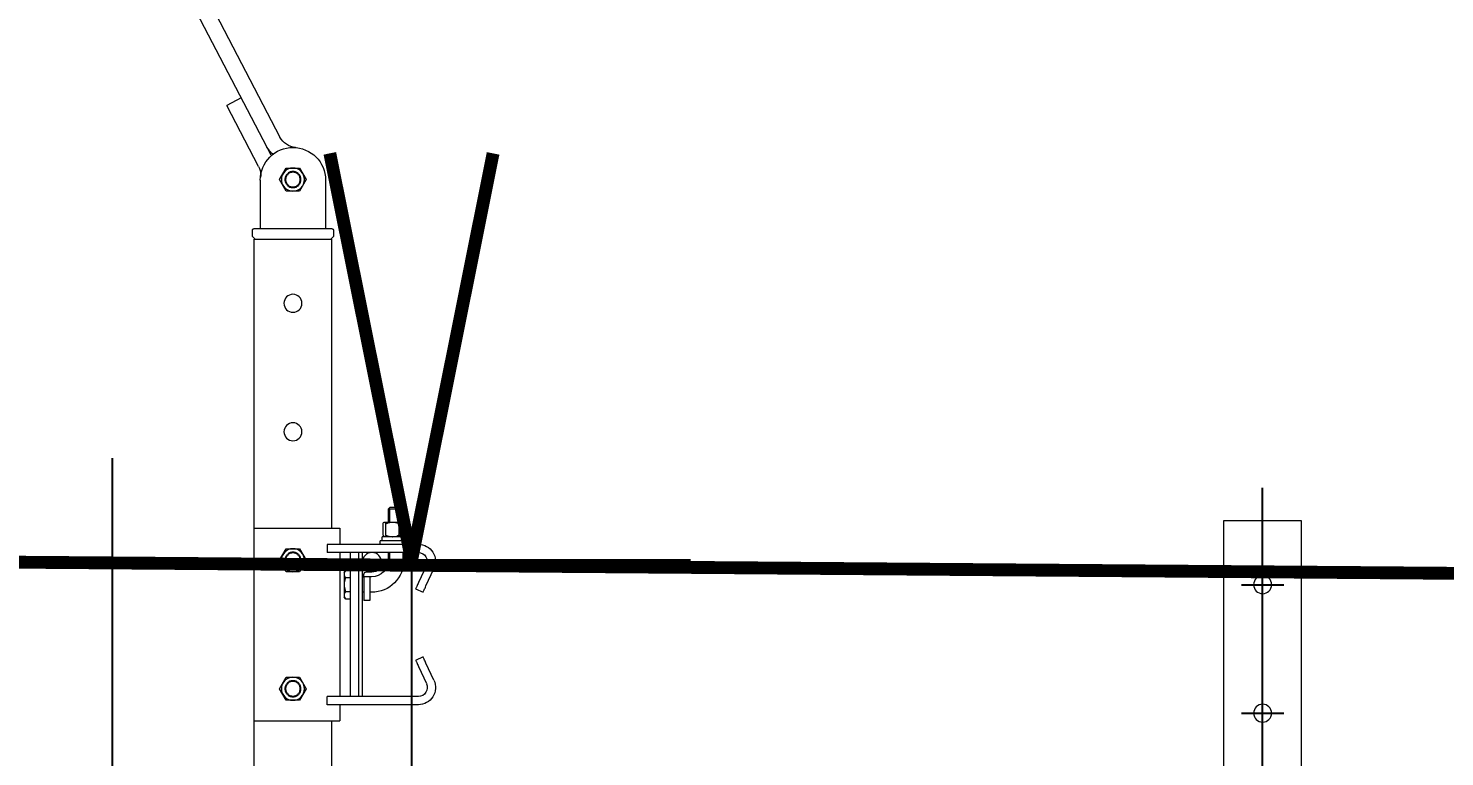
# Model space of a CAD drawing. Header units: millimetres. Extents: x -37020 to 35906, y -101 to 52234.
# Drawn here: x -51.77 to -50.667, y 322.052 to 322.619 of the extents above; entities that cross this region are included whole.
import ezdxf

# ---------------------------------------------------------------- set-up
doc = ezdxf.new("R2010")
doc.units = ezdxf.units.MM
doc.header["$PDMODE"] = 35
doc.header["$PDSIZE"] = 1
doc.linetypes.add('CENTER', pattern=[50.8, 31.75, -6.35, 6.35, -6.35])
doc.linetypes.add('HIDDEN', pattern=[9.525, 6.35, -3.175])
doc.layers.add('Catenaria', color=2, linetype='Continuous')
doc.styles.add('Romans', font='romans.shx', dxfattribs={"width": 0.8})
doc.styles.get("Standard").update_dxf_attribs({"font": 'arial.ttf'})
doc.dimstyles.get("Standard").update_dxf_attribs({"dimtxt": 0.18, "dimasz": 0.18, "dimexe": 0.18, "dimexo": 0.0625, "dimgap": 0.09, "dimtad": 0, "dimtih": 1, "dimtoh": 1, "dimdec": 4, "dimzin": 0, "dimdsep": 46, "dimtxsty": 'Standard', "dimcen": 0.09, "dimadec": 0, "dimazin": 0, "dimtfac": 1, "dimtdec": 4, "dimtofl": 0, "dimtmove": 0, "dimatfit": 3, "dimfxl": 1, "dimtolj": 1, "dimtzin": 0, "dimarcsym": 0})

# ---------------------------------------------------------------- blocks, each defined once
blk = doc.blocks.new('ménsula móvil OUT G 3.2m')
at = {"color": 251, "linetype": 'Continuous', "lineweight": 15}
for p, q in [((2783.3, 97.8), (2770, 104)), ((2772.6, 109.7), (2786, 103.5)), ((2786, 103.5), (2786.8, 103.2)), ((2786.8, 103.2), (2787.6, 102.8)), ((2787.6, 102.8), (2788.3, 102.4)), ((2790.8, 101.3), (2788.1, 95.5)), ((2788.3, 102.4), (2789, 102.1)), ((2789, 102.1), (2789.6, 101.8)), ((2789.6, 101.8), (2790.1, 101.6)), ((2790.1, 101.6), (2790.5, 101.4)), ((2790.5, 101.4), (2790.7, 101.3)), ((2790.7, 101.3), (2790.8, 101.3)), ((2843.9, 95.5), (2841.2, 101.3)), ((2841.2, 101.3), (2841.3, 101.3)), ((2841.3, 101.3), (2841.5, 101.4)), ((2841.5, 101.4), (2841.9, 101.6)), ((2841.9, 101.6), (2842.4, 101.8)), ((2842.4, 101.8), (2843, 102.1)), ((2843, 102.1), (2843.7, 102.4)), ((2843.7, 102.4), (2844.4, 102.8)), ((2844.4, 102.8), (2845.2, 103.2)), ((2845.2, 103.2), (2846, 103.5)), ((2846, 103.5), (2859.4, 109.7)), ((2862, 104), (2848.7, 97.8)), ((2753.6, 97.6), (2753.6, 26.7)), ((2760, 97.6), (2760, 26.7)), ((2784.1, 97.4), (2783.3, 97.8)), ((2784.9, 97), (2784.1, 97.4)), ((2785.7, 96.7), (2784.9, 97)), ((2786.4, 96.3), (2785.7, 96.7)), ((2786.9, 96.1), (2786.4, 96.3)), ((2787.4, 95.8), (2786.9, 96.1)), ((2787.8, 95.7), (2787.4, 95.8)), ((2788, 95.6), (2787.8, 95.7)), ((2788.1, 95.5), (2788, 95.6)), ((2844, 95.6), (2843.9, 95.5)), ((2844.2, 95.7), (2844, 95.6)), ((2844.6, 95.8), (2844.2, 95.7)), ((2845.1, 96.1), (2844.6, 95.8)), ((2845.6, 96.3), (2845.1, 96.1)), ((2846.3, 96.7), (2845.6, 96.3)), ((2847.1, 97), (2846.3, 96.7)), ((2847.9, 97.4), (2847.1, 97)), ((2848.7, 97.8), (2847.9, 97.4)), ((2872, 97.6), (2872, 26.7)), ((2878.4, 97.6), (2878.4, 26.7)), ((2881.2, 93.2), (2878.4, 93.2)), ((2881.2, 93.2), (2881.2, 67.8)), ((2884.3, 91.5), (2881.2, 91.5)), ((2884.3, 89), (2881.2, 89)), ((2884.3, 91.5), (2884.3, 89)), ((2884.5, 90.3), (2884.3, 90)), ((2884.3, 87.8), (2884.3, 89)), ((2885.6, 90.9), (2894.4, 90.9)), ((2895.7, 90), (2895.5, 90.3)), ((2895.7, 86.8), (2895.7, 90)), ((2872, 86.5), (2866.4, 86.5)), ((2866.4, 86.5), (2866.4, 74.5)), ((2872, 85.5), (2866.4, 85.5)), ((2884.3, 87.7), (2881.2, 87.7)), ((2884.3, 87.7), (2884.3, 69.5)), ((2885.6, 82.7), (2894.4, 82.7)), ((2895.7, 77.5), (2895.7, 86.8)), ((2906.1, 86.5), (2895.7, 86.5)), ((2906.1, 85.5), (2895.7, 85.5)), ((2895.7, 71.2), (2895.7, 77.5)), ((2907.1, 85.5), (2906.1, 86.5)), ((2906.1, 74.5), (2906.1, 86.5)), ((2907.1, 85.5), (2907.1, 75.5)), ((2866.4, 75.5), (2872, 75.5)), ((2866.4, 74.5), (2872, 74.5)), ((2866.4, 72.4), (2866.4, 74.5)), ((2878.4, 67.8), (2881.2, 67.8)), ((2881.2, 69.5), (2884.3, 69.5)), ((2884.3, 71), (2884.5, 70.7)), ((2885.6, 72.3), (2894.4, 72.3)), ((2885.6, 70.1), (2894.4, 70.1)), ((2895.5, 70.7), (2895.7, 71)), ((2895.7, 75.5), (2906.1, 75.5)), ((2895.7, 74.5), (2906.1, 74.5)), ((2895.7, 71), (2895.7, 71.2)), ((2906.1, 74.5), (2907.1, 75.5)), ((2834.6, 59.9), (2834.6, 55.2)), ((2853.1, 59.9), (2834.6, 59.9)), ((2853.1, 55.2), (2834.6, 55.2)), ((2841.1, 61.2), (2841.1, 59.9)), ((2841.1, 55.2), (2841.1, 54)), ((2853.1, 61.2), (2853.1, 55.2)), ((2853.1, 59.9), (2853.1, 55.2)), ((2853.1, 54), (2853.1, 55.2)), ((2853.1, 55.2), (2855, 55.2)), ((2857, 61.2), (2857, 61.5)), ((2857, 57.2), (2857, 61.2)), ((2872, 54), (2760, 54)), ((2872, 51), (2760, 51)), ((2760, 44.8), (2872, 44.8)), ((2836.1, 40.8), (2836.1, 44.8)), ((2841.6, 40.8), (2841.6, 44.8)), ((2852.6, 40.8), (2852.6, 44.8)), ((2858.1, 40.8), (2858.1, 44.8)), ((2753.6, 36.5), (2741, 36.5)), ((2741, -30), (2741, 36.5)), ((2872, 36.5), (2760, 36.5)), ((2836.1, 40.8), (2837.6, 39.9)), ((2838.9, 39.9), (2837.6, 39.9)), ((2847.1, 39.9), (2838.9, 39.9)), ((2855.3, 39.9), (2847.1, 39.9)), ((2856.6, 39.9), (2855.3, 39.9)), ((2856.6, 39.9), (2858.1, 40.8)), ((2891, 36.5), (2878.4, 36.5)), ((2891, -30), (2891, 36.5)), ((2741, 30.1), (1723.7, 30.1)), ((2753.6, 26.7), (2760, 26.7)), ((2878.4, 26.7), (2872, 26.7)), ((3116, 30.1), (2891, 30.1)), ((3118, 31.5), (3116, 29.5)), ((3116, -30.2), (3116, 30.1)), ((3123, 31.5), (3118, 31.5)), ((3124, 30.5), (3124, -30.5)), ((3161.9, 25.4), (3124, 25.4)), ((2766, 10.4), (2757, 5.2)), ((2757, 5.2), (2757, -5.2)), ((2775, 5.2), (2766, 10.4)), ((2775, -5.2), (2775, 5.2)), ((2866, 10.4), (2857, 5.2)), ((2857, 5.2), (2857, -5.2)), ((2875, 5.2), (2866, 10.4)), ((2875, -5.2), (2875, 5.2)), ((3162.3, 10.4), (3153.3, 5.2)), ((3153.3, 5.2), (3153.3, -5.2)), ((3171.3, 5.2), (3162.3, 10.4)), ((3171.3, -5.2), (3171.3, 5.2)), ((2757, -5.2), (2766, -10.4)), ((2766, -10.4), (2775, -5.2)), ((2857, -5.2), (2866, -10.4)), ((2866, -10.4), (2875, -5.2)), ((3153.3, -5.2), (3162.3, -10.4)), ((3162.3, -10.4), (3171.3, -5.2)), ((4077.4, -469.7), (3195.4, -10.1)), ((3181.2, -17), (4060.3, -475.1)), ((1832.5, -30.2), (3116, -30.2)), ((3116, -29.5), (3118, -31.5)), ((3118, -31.5), (3123, -31.5)), ((3161.9, -25.4), (3124, -25.4)), ((3172.4, -26.8), (3220, -51.6)), ((3225.8, -40.3), (3220, -51.6))]:
    blk.add_line(p, q, dxfattribs=at)
for centre, radius in [((2864.5, 61.5), 7.5), ((2766, 0), 9), ((2866, 0), 9), ((2966, 0), 7), ((3066, 0), 7), ((3162.3, 0), 9)]:
    blk.add_circle(centre, radius, dxfattribs=at)
at = {"color": 251, "linetype": 'HIDDEN'}
for centre in [(2766, 0), (2866, 0), (3162.3, 0)]:
    blk.add_circle(centre, 6, dxfattribs=at)
at = {"color": 251, "linetype": 'Continuous', "lineweight": 15}
for centre, radius, start, end in [((2767, 97.6), 13.4, 65, 180), ((2865, 97.6), 13.4, 0, 115), ((2767, 97.6), 7, 65, 180), ((2865, 97.6), 7, 0, 115), ((2866.4, 61.2), 25.3, 90, 180), ((2866.4, 61.2), 13.3, 90, 180), ((2866.4, 61.2), 9.39, 100.1106, 179.128), ((2864.4, 72.4), 2, 280.1131, 0), ((2855, 57.2), 2, 270, 0), ((3123, 30.5), 1, 0, 90), ((3161.9, 0), 25.4, 0, 90), ((3202.3, 3.2), 15, 184.554, 242.4766), ((3161.9, 0), 25.4, 270, 0), ((3202.3, 3.2), 27.7, 223.2796, 242.4766), ((3123, -30.5), 1, 270, 0), ((3165.5, -40.1), 15, 88.4421, 94.5933), ((3165.5, -40.1), 15, 62.4766, 87.3855)]:
    blk.add_arc(centre, radius, start, end, dxfattribs=at)
for points, knots in [([(2884.3, 86.8), (2884.4, 87.4), (2884.5, 88.6), (2885, 89.9), (2885.5, 90.7), (2885.6, 90.9)], [0, 0, 0, 0, 0.406293, 0.82727, 1, 1, 1, 1]), ([(2885.6, 90.9), (2885.2, 90.8), (2884.7, 90.5), (2884.6, 90.3), (2884.6, 90.2)], [0, 0, 0, 0, 0.7373052, 1, 1, 1, 1]), ([(2895.7, 86.8), (2895.7, 87.4), (2895.6, 88.6), (2895, 89.9), (2894.6, 90.7), (2894.4, 90.9)], [0, 0, 0, 0, 0.406293, 0.82727, 1, 1, 1, 1]), ([(2894.4, 90.9), (2894.8, 90.8), (2895.3, 90.5), (2895.4, 90.3), (2895.5, 90.2)], [0, 0, 0, 0, 0.7373052, 1, 1, 1, 1]), ([(2885.6, 82.7), (2885.3, 83.3), (2884.6, 84.6), (2884.3, 86.1), (2884.3, 86.8), (2884.3, 86.8)], [0, 0, 0, 0, 0.484341, 0.986326, 1, 1, 1, 1]), ([(2884.3, 77.5), (2884.3, 77.6), (2884.3, 78.4), (2884.5, 79.8), (2885.1, 81.4), (2885.5, 82.4), (2885.6, 82.7)], [0, 0, 0, 0, 0.066532, 0.435282, 0.81455, 1, 1, 1, 1]), ([(2885.6, 72.3), (2885.4, 72.7), (2885, 73.7), (2884.4, 75.5), (2884.4, 76.8), (2884.3, 77.5)], [0, 0, 0, 0, 0.26546, 0.628076, 1, 1, 1, 1]), ([(2894.4, 82.7), (2894.8, 83.3), (2895.4, 84.6), (2895.7, 86.1), (2895.7, 86.8), (2895.7, 86.8)], [0, 0, 0, 0, 0.484341, 0.986326, 1, 1, 1, 1]), ([(2895.7, 77.5), (2895.7, 77.6), (2895.7, 78.4), (2895.5, 79.8), (2895, 81.4), (2894.6, 82.4), (2894.4, 82.7)], [0, 0, 0, 0, 0.066532, 0.435282, 0.814551, 1, 1, 1, 1]), ([(2894.4, 72.3), (2894.6, 72.7), (2895.1, 73.7), (2895.6, 75.5), (2895.7, 76.8), (2895.7, 77.5)], [0, 0, 0, 0, 0.26546, 0.628076, 1, 1, 1, 1]), ([(2884.3, 71.2), (2884.4, 71.3), (2884.5, 71.6), (2885, 72), (2885.5, 72.2), (2885.6, 72.3)], [0, 0, 0, 0, 0.406292, 0.82727, 1, 1, 1, 1]), ([(2885.6, 70.1), (2885.2, 70.2), (2884.7, 70.5), (2884.6, 70.7), (2884.6, 70.8)], [0, 0, 0, 0, 0.737305, 1, 1, 1, 1]), ([(2895.7, 71.2), (2895.7, 71.3), (2895.6, 71.6), (2895, 72), (2894.6, 72.2), (2894.4, 72.3)], [0, 0, 0, 0, 0.406292, 0.82727, 1, 1, 1, 1]), ([(2894.4, 70.1), (2894.8, 70.2), (2895.4, 70.6), (2895.7, 71), (2895.7, 71.2), (2895.7, 71.2)], [0, 0, 0, 0, 0.484341, 0.986326, 1, 1, 1, 1]), ([(2838.9, 39.9), (2838.8, 39.9), (2838.3, 39.9), (2837.4, 40.1), (2836.5, 40.5), (2836.1, 40.8)], [0, 0, 0, 0, 0.070092, 0.530785, 1, 1, 1, 1]), ([(2841.6, 40.8), (2841.2, 40.5), (2840.3, 40), (2839.3, 39.9), (2838.9, 39.9)], [0, 0, 0, 0, 0.495458, 1, 1, 1, 1]), ([(2847.1, 39.9), (2845.6, 40), (2843.7, 40.2), (2842, 40.7), (2841.6, 40.8)], [0, 0, 0, 0, 0.805745, 1, 1, 1, 1]), ([(2852.6, 40.8), (2851.2, 40.4), (2849.4, 40), (2847.5, 39.9), (2847.1, 39.9)], [0, 0, 0, 0, 0.781278, 1, 1, 1, 1]), ([(2855.3, 39.9), (2855.3, 39.9), (2854.8, 39.9), (2853.8, 40.1), (2853, 40.5), (2852.6, 40.8)], [0, 0, 0, 0, 0.070092, 0.5307855, 1, 1, 1, 1]), ([(2858.1, 40.8), (2857.6, 40.5), (2856.7, 40), (2855.8, 39.9), (2855.3, 39.9)], [0, 0, 0, 0, 0.495458, 1, 1, 1, 1])]:
    blk.add_open_spline(points, degree=3, knots=knots, dxfattribs=at)
blk = doc.blocks.new('*D241')
at = {"layer": 'Catenaria', "color": 8, "linetype": 'Continuous', "lineweight": -2, "transparency": 16777216}
for p, q in [((-51.7044, 322.0339), (-51.7044, 322.2839)), ((-51.7044, 319.233), (-51.7044, 321.7839)), ((-51.7044, 319.233), (-51.7044, 317.8735)), ((-51.7044, 318.983), (-51.7044, 318.733))]:
    blk.add_line(p, q, dxfattribs=at)
at = {"layer": 'Catenaria', "color": 1, "linetype": 'Continuous', "lineweight": -2, "transparency": 16777216}
for p, q in [((-51.6085, 321.7839), (-51.6044, 321.7839)), ((-51.872, 319.233), (-51.6044, 319.233))]:
    blk.add_line(p, q, dxfattribs=at)
at = {"layer": 'Catenaria', "color": 8, "transparency": 16777216}
for points in [[(-51.7461, 322.0339), (-51.6627, 322.0339), (-51.7044, 321.7839)], [(-51.6627, 318.983), (-51.7461, 318.983), (-51.7044, 319.233)]]:
    blk.add_solid(points, dxfattribs=at)
at = {"layer": 'Defpoints', "color": 0, "transparency": 16777216}
for p in [(-51.7085, 321.7839), (-51.7044, 321.7839), (-51.972, 319.233)]:
    blk.add_point(p, dxfattribs=at)
at = {"layer": 'Catenaria', "color": 3, "linetype": 'Continuous', "transparency": 16777216, "insert": (-51.9544, 318.3032), "char_height": 0.25, "attachment_point": 5, "rotation": 90, "style": 'Romans'}
blk.add_mtext('\\A1;2.55', dxfattribs=at)
blk = doc.blocks.new('A$C31278')
at = {"layer": 'Catenaria', "color": 8, "linetype": 'Continuous', "lineweight": 15}
for p, q in [((3.05, 0.9592), (2.625, 0.9592)), ((3.05, 0.8989), (3.05, 0.9592)), ((2.0387, 0.8989), (3.05, 0.8989))]:
    blk.add_line(p, q, dxfattribs=at)
at = {"layer": 'Catenaria', "color": 8, "linetype": 'CENTER'}
for p, q in [((2.9, 0.9126), (2.9, 0.9455)), ((3, 0.9126), (3, 0.9455)), ((0, 0.9291), (3.0753, 0.9291))]:
    blk.add_line(p, q, dxfattribs=at)
at = {"layer": 'Catenaria', "color": 8, "linetype": 'Continuous', "lineweight": 15}
for centre in [(2.9, 0.9291), (3, 0.9291)]:
    blk.add_circle(centre, 0.007, dxfattribs=at)
blk = doc.blocks.new('*D248')
at = {"layer": 'Defpoints', "color": 0, "transparency": 16777216}
for p in [(-63.5531, 326.5044), (-17.5612, 322.408), (-17.6234, 321.8002)]:
    blk.add_point(p, dxfattribs=at)
at = {"layer": 'Catenaria', "color": 3, "linetype": 'Continuous', "transparency": 16777216, "insert": (-37.6719, 324.8447), "char_height": 0.5, "attachment_point": 5, "rotation": 354.1521, "style": 'Romans'}
blk.add_mtext('\\A1;46.17', dxfattribs=at)

msp = doc.modelspace()

# ---------------------------------------------------------------- linework, layer by layer
at = {"layer": 'Catenaria', "color": 1, "linetype": 'Continuous', "ltscale": 7}
for p, q in [((-51.2545, 322.2045), (-51.689, 322.2045)), ((-51.4717, 322.2045), (-51.4717, 319.0045))]:
    msp.add_line(p, q, dxfattribs=at)
at = {"layer": 'Catenaria', "ltscale": 0.1}
msp.add_line((-51.369, 322.2045), (-51.5745, 322.2045), dxfattribs=at)
at = {"layer": 'Catenaria', "color": 1, "linetype": 'Continuous', "ltscale": 7, "const_width": 0.01}
for points in [[(-51.4717, 322.2045), (-51.5353, 322.5212)], [(-51.4717, 322.2045), (-51.4082, 322.5212)]]:
    msp.add_lwpolyline(points, dxfattribs=at)
at = {"layer": 'Catenaria', "color": 90, "ltscale": 0.1, "const_width": 0.01, "elevation": -11.48}
msp.add_lwpolyline([(35.4748, 322.1038), (3.6992, 321.7735), (-52.4617, 322.2083), (-107.4143, 322.1219), (-158.8467, 322.1789), (-218.1735, 322.0931), (-282.0546, 322.1683), (-282.0546, 322.1683), (-342.3177, 318.8864)], dxfattribs=at)

# ---------------------------------------------------------------- block references
at = {"xscale": -0.001, "yscale": 0.001, "zscale": 0.001, "rotation": 270}
msp.add_blockref('ménsula móvil OUT G 3.2m', (-51.564, 319.3385), dxfattribs=at)
at = {"layer": 'Catenaria', "color": 210, "linetype": 'Continuous', "xscale": -1, "rotation": 270}
msp.add_blockref('A$C31278', (-51.7383, 319.1855), dxfattribs=at)

# ---------------------------------------------------------------- dimensions: what is measured, and where the dimension line sits
at = {"layer": 'Catenaria', "linetype": 'Continuous'}
dim = msp.add_linear_dim(base=(-17.5612, 322.408), p1=(-63.5531, 326.5044, -11.48), p2=(-17.6234, 321.8002), angle=354.1521, dimstyle='Standard', override={"dimscale": 0.1, "dimtxt": 5, "dimasz": 2.5, "dimexe": 1, "dimexo": 1, "dimgap": 1.25, "dimtad": 1, "dimtih": 0, "dimtoh": 0, "dimdec": 2, "dimzin": 1, "dimtxsty": 'Romans', "dimcen": 1, "dimse1": 1, "dimse2": 1, "dimsd1": 1, "dimsd2": 1, "dimclrd": 2, "dimclre": 1, "dimclrt": 3, "dimaunit": 1, "dimadec": 3, "dimtdec": 2, "dimtix": 1, "dimtofl": 1, "dimatfit": 0, "dimtzin": 8}, dxfattribs=at)
dim.commit()
dim.dimension.update_dxf_attribs({"geometry": '*D248', "text_midpoint": (-37.7101, 324.4716), "dimtype": 161})
at = {"layer": 'Catenaria', "color": 210, "linetype": 'Continuous'}
dim = msp.add_linear_dim(base=(-51.7044, 321.7839), p1=(-51.972, 319.233), p2=(-51.7085, 321.7839, -20.7852), angle=90, dimstyle='Standard', override={"dimscale": 0.1, "dimtxt": 2.5, "dimasz": 2.5, "dimexe": 1, "dimexo": 1, "dimgap": 1.25, "dimtad": 1, "dimtih": 0, "dimtoh": 0, "dimdec": 2, "dimzin": 1, "dimtxsty": 'Romans', "dimcen": 1, "dimclrd": 8, "dimclre": 1, "dimclrt": 3, "dimaunit": 1, "dimadec": 3, "dimtdec": 2, "dimtix": 1, "dimtofl": 1, "dimatfit": 0, "dimtzin": 8}, dxfattribs=at)
dim.commit()
dim.dimension.update_dxf_attribs({"geometry": '*D241', "text_midpoint": (-51.7044, 318.3032), "dimtype": 160})

doc.saveas('drawing.dxf')
